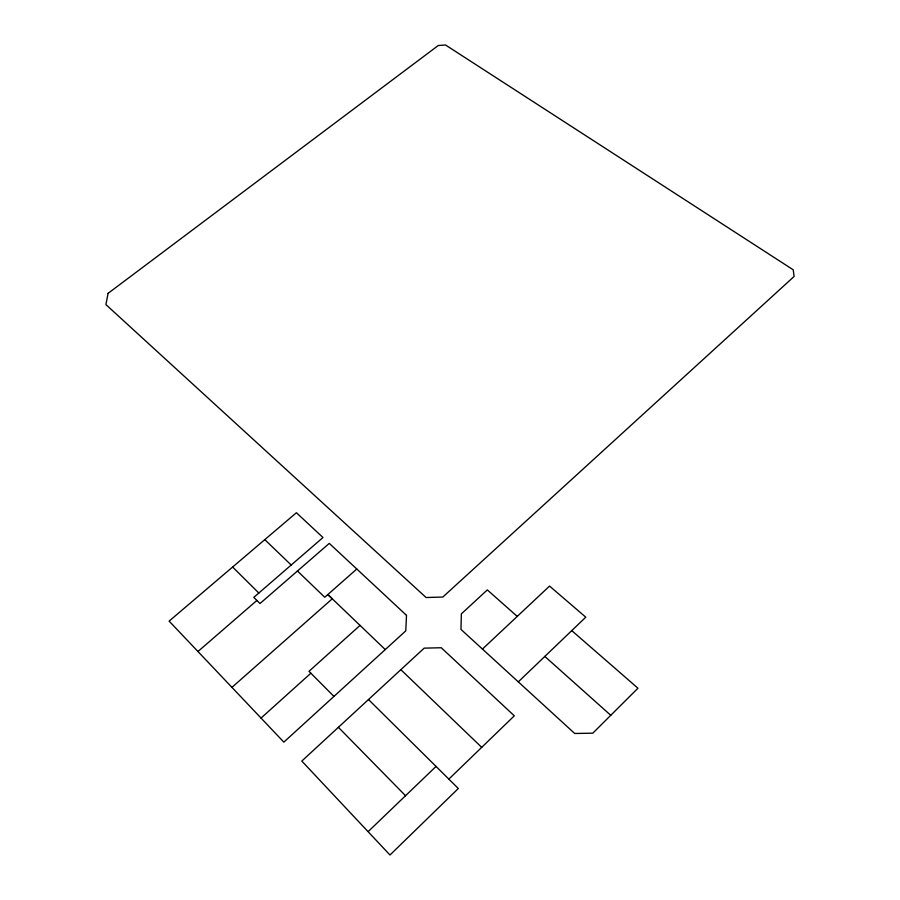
<?xml version="1.0" encoding="UTF-8"?>
<svg xmlns="http://www.w3.org/2000/svg" width="900" height="900" viewBox="0 0 900 900"><rect width="100%" height="100%" fill="white"/><g stroke="black" fill="none" stroke-linecap="round" stroke-linejoin="round"><path stroke-width="1.35" d="M448.864 779.119L514.305 715.815L441.259 647.741L424.192 648.146L301.804 761.062L389.981 855L458.325 788.501L368.494 699.525M368.438 831.341L436.039 766.429M518.299 681.863L585.776 617.186L549.551 586.069L482.445 649.069M261.045 718.065L310.871 673.211M360.034 625.399L308.981 671.31L333.945 696.409M356.782 569.002L324.754 597.262L297.439 571.016M231.941 687.375L332.269 598.793L327.825 594.54L385.267 649.575M197.955 651.521L256.894 600.446M571.759 630.619L637.954 688.23L592.819 733.174L574.729 733.489L460.969 629.415L461.351 613.879L487.327 589.916L517.241 616.399M544.826 656.426L610.774 715.298M400.849 669.679L481.702 747.349M264.791 539.64L291.195 565.02M232.627 567.034L258.829 593.021M338.389 727.312L405.529 795.724M406.496 615.341L405.787 630.844L283.849 742.129L169.121 621.113L296.392 512.73L322.999 537.525L253.8 597.375L259.988 603.54L329.287 543.375L406.496 615.341M108.101 293.332L105.896 304.582L426.105 597.521L442.811 597.049L794.104 276.469L793.215 269.798L445.534 45L438.266 45.517L108.101 293.332"/></g></svg>
